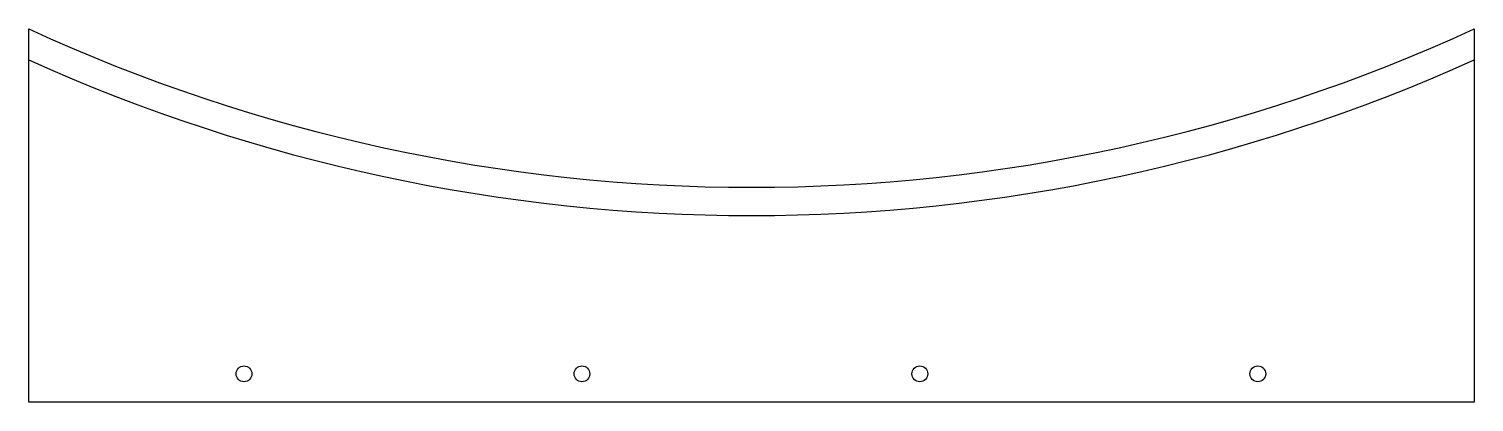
# Model space of a CAD drawing. Header units: millimetres. Extents: x 1033 to 2316, y 401 to 732.
import ezdxf

# ---------------------------------------------------------------- set-up
doc = ezdxf.new("R2010")
doc.units = ezdxf.units.MM

msp = doc.modelspace()

# ---------------------------------------------------------------- linework, layer by layer
for p, q in [((1032.5, 400.7), (1032.5, 731.7)), ((2315.5, 731.7), (2315.5, 400.7)), ((2315.5, 400.7), (1032.5, 400.7))]:
    msp.add_line(p, q)
for centre in [(1223.5, 425.7), (1523.5, 425.7), (1823.5, 425.7), (2123.5, 425.7)]:
    msp.add_circle(centre, 7)
for radius, start, end in [(1535, 245.297, 294.703), (1560, 245.7186, 294.2814)]:
    msp.add_arc((1674, 2126.2), radius, start, end)

doc.saveas('drawing.dxf')
